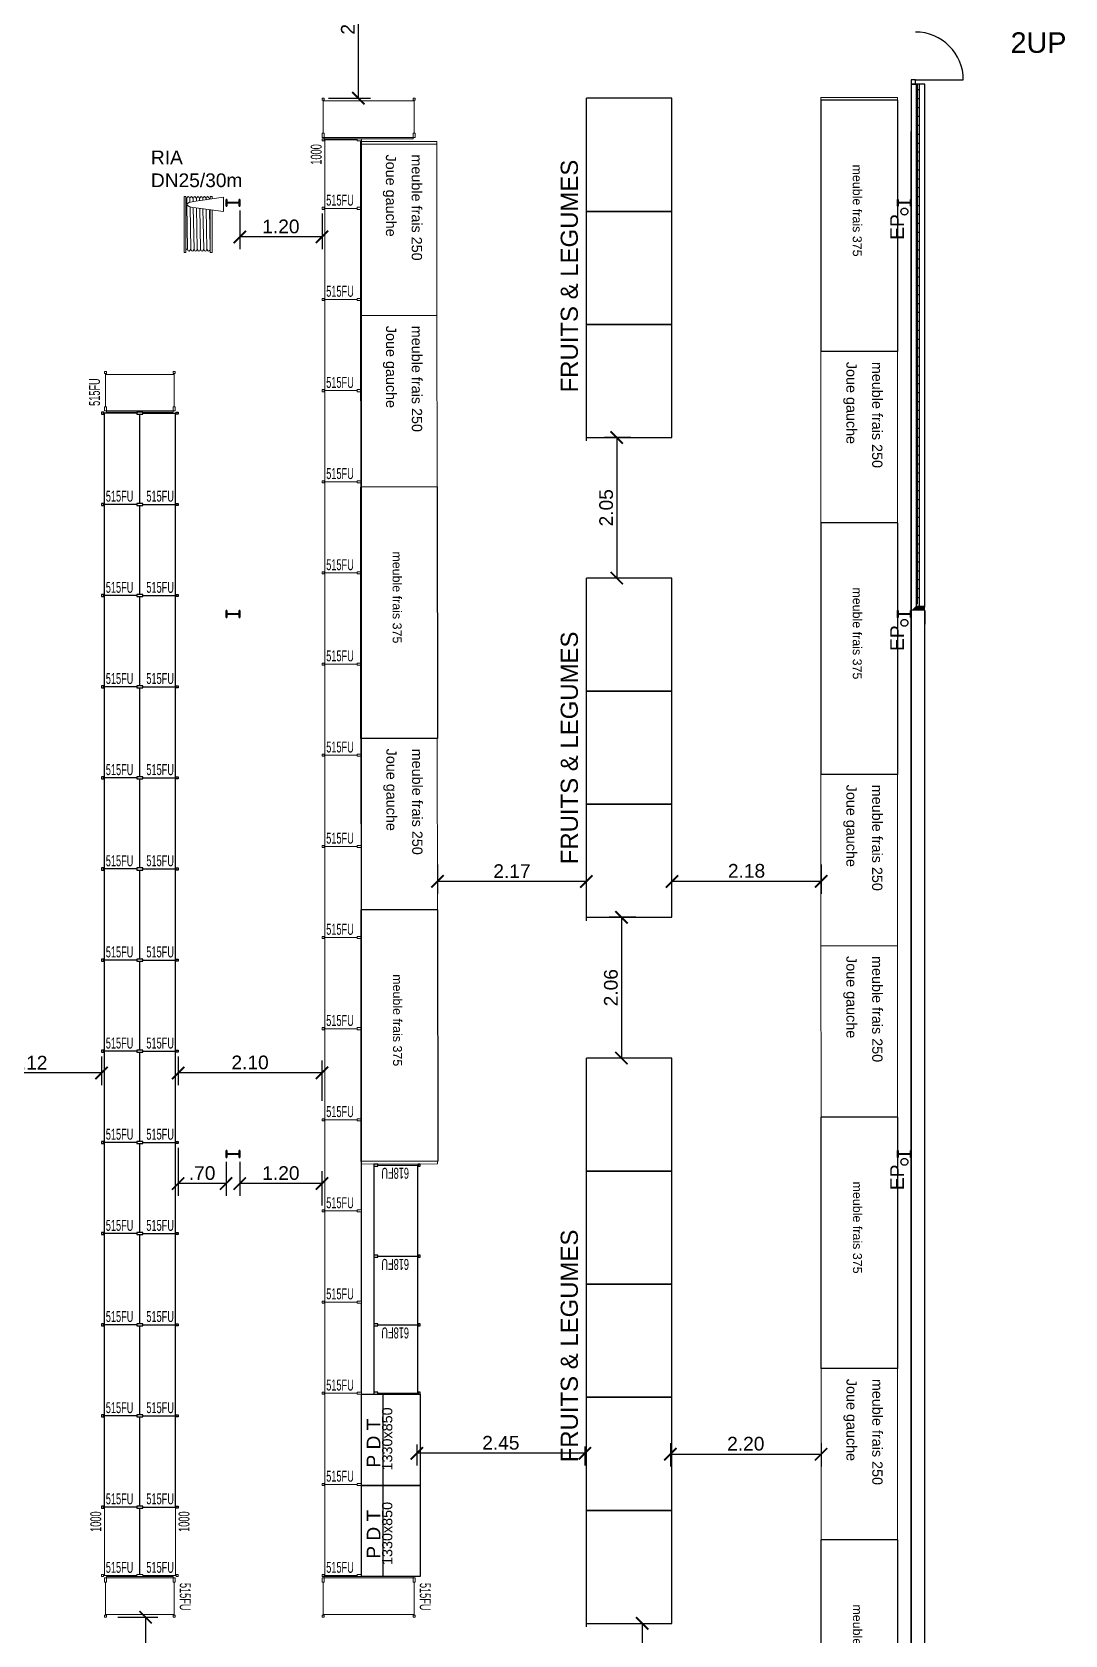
# Model space of a CAD drawing. Header units: millimetres. Extents: x 15590 to 15992, y 1055 to 1132.
# Drawn here: x 15664.67 to 15679.74, y 1081.36 to 1104.75 of the extents above; entities that cross this region are included whole.
import ezdxf
from ezdxf.enums import TextEntityAlignment as Align

# ---------------------------------------------------------------- set-up
doc = ezdxf.new("R2010")
doc.units = ezdxf.units.MM
doc.header["$MEASUREMENT"] = 0
doc.linetypes.add('Tirets', pattern=[0.004586, 0.002822, -0.001764])
doc.layers.get('0').update_dxf_attribs({"lineweight": 9})
for name, color, linetype in [('CAISSES', 7, 'Continuous'), ('DRAUF', 7, 'Continuous'), ('EP', 7, 'Continuous'), ('FAMILLES', 8, 'Continuous'), ('frais', 5, 'Continuous'), ('GOND', 6, 'Continuous'), ('gondole', 6, 'Continuous'), ('Gondoles.VETTI', 7, 'Continuous'), ('murs exterieurs.P', 7, 'Continuous'), ('murs interieurs.P', 7, 'Continuous'), ('structure', 7, 'Continuous')]:
    doc.layers.add(name, color=color, linetype=linetype)
for name, color, linetype, lineweight in [('DM cloison', 7, 'Continuous', 9), ('DM Divers', 7, 'Continuous', 9), ('DM RIA', 7, 'Continuous', 9)]:
    doc.layers.add(name, color=color, linetype=linetype, lineweight=lineweight)
doc.styles.add('Arial Narrow', font='ARIALN.TTF', dxfattribs={"height": 0.3})
doc.styles.add('GENERATED_STYLE_2', font='')
doc.styles.get("Standard").update_dxf_attribs({"font": 'swiss.ttf', "height": 0.2})
doc.styles.get('GENERATED_STYLE_2').set_extended_font_data('Arial Occidental')
doc.dimstyles.get("Standard").update_dxf_attribs({"dimtxt": 0.2, "dimasz": 0.18, "dimexe": 0.18, "dimexo": 0.0625, "dimgap": 0.05, "dimtad": 1, "dimzin": 4, "dimdsep": 46, "dimtxsty": 'Standard', "dimblk": 'ARCHTICK', "dimcen": 0.09, "dimadec": 0, "dimazin": 0, "dimtfac": 1, "dimtofl": 0, "dimtmove": 0, "dimatfit": 3, "dimfxl": 1, "dimtolj": 1, "dimtzin": 0, "dimarcsym": 0})

# ---------------------------------------------------------------- blocks, each defined once
blk = doc.blocks.new('2 UP')
at = {"layer": 'DM Divers', "insert": (66, -204), "char_height": 300, "width": 1121.01, "attachment_point": 2}
blk.add_mtext('{\\fArial|b0|i0|c0|p34;\\C1;IS \\P2UP}', dxfattribs=at)
blk = doc.blocks.new('*U45')
at = {"layer": 'DM RIA', "color": 1, "linetype": 'Continuous'}
for p, q in [((-470, -809), (-470, 11)), ((-443, 11), (-470, 11)), ((-443, 11), (-443, -809)), ((104, 0), (-299, -60)), ((-60, 11), (-86, 11)), ((-86, 11), (-60, 11)), ((-86, 11), (-86, -28)), ((-60, -18), (-60, 11)), ((-60, 11), (-60, -24)), ((104, 0), (104, -209)), ((-431, -22), (-443, -22)), ((-430, -103), (-431, -22)), ((-419, -759), (-430, -113)), ((-383, -74), (-384, -22)), ((-371, -759), (-382, -142)), ((-336, -64), (-337, -22)), ((-337, -22), (-337, -22)), ((-324, -759), (-335, -152)), ((-299, -155), (104, -209)), ((-289, -58), (-290, -22)), ((-277, -759), (-288, -157)), ((-243, -22), (-243, -22)), ((-242, -51), (-243, -22)), ((-230, -761), (-240, -163)), ((-195, -44), (-196, -22)), ((-183, -760), (-193, -169)), ((-148, -38), (-148, -22)), ((-136, -759), (-146, -176)), ((-86, -22), (-101, -22)), ((-101, -31), (-101, -22)), ((-88, -758), (-98, -182)), ((-86, -184), (-86, -809)), ((-60, -187), (-60, -809)), ((-60, -809), (-60, -198)), ((-470, -809), (-443, -809)), ((-443, -809), (-470, -809)), ((-371, -759), (-372, -759)), ((-86, -759), (-89, -759)), ((-86, -809), (-60, -809)), ((-60, -809), (-86, -809))]:
    blk.add_line(p, q, dxfattribs=at)
for centre, major_axis, start_param, end_param in [((-408, -120), (0, 128), 5.586483, 6.979887), ((-361, -120), (0, 128), 5.586483, 6.979887), ((-313, -120), (0, 128), 5.586483, 6.979887), ((-266, -120), (0, 128), 5.586483, 6.979887), ((-219, -120), (0, 128), 5.586483, 6.979887), ((-172, -120), (0, 128), 5.586483, 6.979887), ((-125, -119), (0, 128), 5.586483, 6.979887), ((-260, -108), (-170, 0), 4.940257, 7.626113), ((-392, -641), (-41, -121), 5.930977, 6.635394), ((-397, -661), (2, -128), 5.58648, 6.97989), ((-349, -662), (2, -128), 5.586496, 6.979875), ((-302, -662), (2, -128), 5.586491, 6.97988), ((-255, -663), (2, -128), 5.58648, 6.97989), ((-208, -663), (2, -128), 5.58648, 6.97989), ((-161, -662), (2, -128), 5.586496, 6.979875), ((-114, -661), (2, -128), 5.58648, 6.97989)]:
    blk.add_ellipse(centre, major_axis=major_axis, ratio=0.287901, start_param=start_param, end_param=end_param, dxfattribs=at)
blk = doc.blocks.new('RIA 25 30 m')
at = {"layer": 'DM RIA', "insert": (49, 587), "char_height": 200, "width": 1661.44, "attachment_point": 1}
blk.add_mtext('{\\fArial|b0|i0|c0|p34;\\C1;RIA DN25/30m}', dxfattribs=at)
blk = doc.blocks.new('FRAIS250')
at = {"layer": 'frais', "linetype": 'ByBlock', "lineweight": -2}
for p, q in [((-0.558, 2.5), (-0.558, 0)), ((0.557, 2.5), (-0.558, 2.5)), ((0.557, 0), (0.557, 2.5)), ((-0.558, 0), (0.557, 0)), ((-0.558, 0), (0.557, 0))]:
    blk.add_line(p, q, dxfattribs=at)
at = {"layer": 'frais', "linetype": 'ByBlock', "lineweight": -2, "oblique": -180, "text_generation_flag": 6}
for s, p in [('Joue gauche', (-0.187, 2.351)), ('meuble frais 250', (0.189, 2.351))]:
    blk.add_text(s, height=0.15, rotation=90, dxfattribs=at).set_placement(p)
blk = doc.blocks.new('*U65')
at = {"color": 5, "linetype": 'ByBlock', "lineweight": -2}
for p, q in [((0.04, 1.115), (3.71, 1.115)), ((0.04, 1.115), (0.04, 0)), ((3.71, 1.115), (3.71, 0)), ((3.71, 0), (0.04, 0))]:
    blk.add_line(p, q, dxfattribs=at)
blk.add_text('meuble frais 375', height=0.13, dxfattribs=at).set_placement((0.98, 0.464))
blk = doc.blocks.new('_ArchTick')
at = {"color": 0, "linetype": 'ByBlock', "const_width": 0.15}
blk.add_lwpolyline([(-0.5, -0.5), (0.5, 0.5)], dxfattribs=at)
blk = doc.blocks.new('*D133')
at = {"color": 0, "lineweight": -2, "transparency": 16777216}
for p, q in [((15665.92, 1081.619), (15666.506, 1081.619)), ((15666.326, 1081.619), (15666.326, 1078.226)), ((15666.136, 1078.226), (15666.506, 1078.226))]:
    blk.add_line(p, q, dxfattribs=at)
at = {"layer": 'DEFPOINTS', "color": 0, "transparency": 16777216}
for p in [(15665.858, 1081.619), (15666.074, 1078.226), (15666.326, 1078.226)]:
    blk.add_point(p, dxfattribs=at)
at = {"color": 0, "lineweight": -2, "transparency": 16777216, "xscale": 0.18, "yscale": 0.18, "zscale": 0.18}
for p, rotation in [((15666.326, 1081.619), 90), ((15666.326, 1078.226), 270)]:
    blk.add_blockref('_ArchTick', p, dxfattribs=dict(at, rotation=rotation))
at = {"color": 0, "transparency": 16777216, "insert": (15666.174, 1079.922), "char_height": 0.2, "attachment_point": 5, "rotation": 90}
blk.add_mtext('\\A1;3.39', dxfattribs=at)
blk = doc.blocks.new('JOUE FRAIS')
at = {"layer": 'frais', "linetype": 'ByBlock', "lineweight": -2}
for p, q in [((-0.558, 0.04), (0.557, 0.04)), ((-0.558, 0), (-0.558, 0.04)), ((0.557, 0), (-0.558, 0)), ((0.557, 0.04), (0.557, 0))]:
    blk.add_line(p, q, dxfattribs=at)
blk = doc.blocks.new('A$C25A4076D')
at = {"color": 82}
for p, q in [((0.32, 1.33), (0.32, 2.66)), ((0.32, 0), (0.32, 1.33))]:
    blk.add_line(p, q, dxfattribs=at)
for points in [[(0, 1.33), (0, 2.66), (0.86, 2.66), (0.86, 1.33)], [(0, 0), (0, 1.33), (0.86, 1.33), (0.86, 0)]]:
    blk.add_lwpolyline(points, close=True, dxfattribs=at)
at = {"color": 82, "char_height": 0.09, "width": 1.115, "attachment_point": 2, "rotation": 90}
for s, insert in [(' {\\H1.6667x;\\C7;1330x850\\H0.66666x;\\C82; }', (0.302, 1.991)), (' {\\H2.2222x;\\C256;P D T\\H0.5x;\\C82; }', (0.078, 1.93)), (' {\\H2.2222x;\\C256;P D T\\H0.5x;\\C82; }', (0.078, 0.6)), (' {\\H1.6667x;\\C7;1330x850\\H0.66666x;\\C82; }', (0.302, 0.612))]:
    blk.add_mtext(s, dxfattribs=dict(at, insert=insert))
blk = doc.blocks.new('*D134')
at = {"color": 0, "lineweight": -2, "transparency": 16777216}
for p, q in [((15673.986, 1084.158), (15673.986, 1083.818)), ((15676.186, 1084.158), (15676.186, 1083.818)), ((15673.986, 1083.998), (15676.186, 1083.998))]:
    blk.add_line(p, q, dxfattribs=at)
at = {"layer": 'DEFPOINTS', "color": 0, "transparency": 16777216}
for p in [(15673.986, 1084.221), (15676.186, 1084.221), (15676.186, 1083.998)]:
    blk.add_point(p, dxfattribs=at)
at = {"color": 0, "lineweight": -2, "transparency": 16777216, "xscale": 0.18, "yscale": 0.18, "zscale": 0.18, "rotation": 180}
blk.add_blockref('_ArchTick', (15673.986, 1083.998), dxfattribs=at)
at = {"color": 0, "lineweight": -2, "transparency": 16777216, "xscale": 0.18, "yscale": 0.18, "zscale": 0.18}
blk.add_blockref('_ArchTick', (15676.186, 1083.998), dxfattribs=at)
at = {"color": 0, "transparency": 16777216, "insert": (15675.086, 1084.15), "char_height": 0.2, "attachment_point": 5}
blk.add_mtext('\\A1;2.20', dxfattribs=at)
blk = doc.blocks.new('*D135')
at = {"color": 0, "lineweight": -2, "transparency": 16777216}
for p, q in [((15670.286, 1084.137), (15670.286, 1083.831)), ((15672.736, 1084.108), (15672.736, 1083.831)), ((15672.736, 1084.011), (15670.286, 1084.011))]:
    blk.add_line(p, q, dxfattribs=at)
at = {"layer": 'DEFPOINTS', "color": 0, "transparency": 16777216}
for p in [(15670.286, 1084.199), (15672.736, 1084.171), (15670.286, 1084.011)]:
    blk.add_point(p, dxfattribs=at)
at = {"color": 0, "lineweight": -2, "transparency": 16777216, "xscale": 0.18, "yscale": 0.18, "zscale": 0.18, "rotation": 180}
blk.add_blockref('_ArchTick', (15670.286, 1084.011), dxfattribs=at)
at = {"color": 0, "lineweight": -2, "transparency": 16777216, "xscale": 0.18, "yscale": 0.18, "zscale": 0.18}
blk.add_blockref('_ArchTick', (15672.736, 1084.011), dxfattribs=at)
at = {"color": 0, "transparency": 16777216, "insert": (15671.511, 1084.163), "char_height": 0.2, "attachment_point": 5}
blk.add_mtext('\\A1;2.45', dxfattribs=at)
blk = doc.blocks.new('*D137')
at = {"color": 0, "lineweight": -2, "transparency": 16777216}
for p, q in [((15667.701, 1102.146), (15667.701, 1101.58)), ((15668.901, 1102.1), (15668.901, 1101.58)), ((15668.901, 1101.76), (15667.701, 1101.76))]:
    blk.add_line(p, q, dxfattribs=at)
at = {"layer": 'DEFPOINTS', "color": 0, "transparency": 16777216}
for p in [(15667.701, 1102.208), (15668.901, 1102.162), (15667.701, 1101.76)]:
    blk.add_point(p, dxfattribs=at)
at = {"color": 0, "lineweight": -2, "transparency": 16777216, "xscale": 0.18, "yscale": 0.18, "zscale": 0.18, "rotation": 180}
blk.add_blockref('_ArchTick', (15667.701, 1101.76), dxfattribs=at)
at = {"color": 0, "lineweight": -2, "transparency": 16777216, "xscale": 0.18, "yscale": 0.18, "zscale": 0.18}
blk.add_blockref('_ArchTick', (15668.901, 1101.76), dxfattribs=at)
at = {"color": 0, "transparency": 16777216, "insert": (15668.301, 1101.912), "char_height": 0.2, "attachment_point": 5}
blk.add_mtext('\\A1;1.20', dxfattribs=at)
blk = doc.blocks.new('*D138')
at = {"color": 0, "lineweight": -2, "transparency": 16777216}
for p, q in [((15673.479, 1091.833), (15673.091, 1091.833)), ((15673.271, 1091.833), (15673.271, 1089.778)), ((15673.351, 1089.778), (15673.091, 1089.778))]:
    blk.add_line(p, q, dxfattribs=at)
at = {"layer": 'DEFPOINTS', "color": 0, "transparency": 16777216}
for p in [(15673.541, 1091.833), (15673.271, 1089.778), (15673.414, 1089.778)]:
    blk.add_point(p, dxfattribs=at)
at = {"color": 0, "lineweight": -2, "transparency": 16777216, "xscale": 0.18, "yscale": 0.18, "zscale": 0.18}
for p, rotation in [((15673.271, 1091.833), 90), ((15673.271, 1089.778), 270)]:
    blk.add_blockref('_ArchTick', p, dxfattribs=dict(at, rotation=rotation))
at = {"color": 0, "transparency": 16777216, "insert": (15673.118, 1090.805), "char_height": 0.2, "attachment_point": 5, "rotation": 90}
blk.add_mtext('\\A1;2.06', dxfattribs=at)
blk = doc.blocks.new('A$C366C29EA')
at = {"color": 3}
for p, q in [((-0.05, 0), (-0.05, 1.7)), ((1.2, 0.05), (1.2, 1.7)), ((-0.05, 0.05), (1.2, 0.05))]:
    blk.add_line(p, q, dxfattribs=at)
at = {"layer": 'DRAUF', "color": 3}
blk.add_line((1.2, 1.7), (-0.05, 1.7), dxfattribs=at)
blk = doc.blocks.new('*D139')
at = {"color": 0, "lineweight": -2, "transparency": 16777216}
for p, q in [((15669.754, 1106.183), (15669.251, 1106.183)), ((15669.431, 1106.183), (15669.431, 1103.786)), ((15668.994, 1103.786), (15669.611, 1103.786))]:
    blk.add_line(p, q, dxfattribs=at)
at = {"layer": 'DEFPOINTS', "color": 0, "transparency": 16777216}
for p in [(15669.817, 1106.183), (15668.931, 1103.786), (15669.431, 1103.786)]:
    blk.add_point(p, dxfattribs=at)
at = {"color": 0, "lineweight": -2, "transparency": 16777216, "xscale": 0.18, "yscale": 0.18, "zscale": 0.18}
for p, rotation in [((15669.431, 1106.183), 90), ((15669.431, 1103.786), 270)]:
    blk.add_blockref('_ArchTick', p, dxfattribs=dict(at, rotation=rotation))
at = {"color": 0, "transparency": 16777216, "insert": (15669.279, 1104.984), "char_height": 0.2, "attachment_point": 5, "rotation": 90}
blk.add_mtext('\\A1;2.40', dxfattribs=at)
blk = doc.blocks.new('*D162')
at = {"color": 0, "lineweight": -2, "transparency": 16777216}
for p, q in [((15673.52, 1081.528), (15673.754, 1081.528)), ((15673.574, 1081.528), (15673.574, 1079.428)), ((15672.906, 1079.428), (15673.754, 1079.428))]:
    blk.add_line(p, q, dxfattribs=at)
at = {"layer": 'DEFPOINTS', "color": 0, "transparency": 16777216}
for p in [(15673.457, 1081.528), (15672.843, 1079.428), (15673.574, 1079.428)]:
    blk.add_point(p, dxfattribs=at)
at = {"color": 0, "lineweight": -2, "transparency": 16777216, "xscale": 0.18, "yscale": 0.18, "zscale": 0.18}
for p, rotation in [((15673.574, 1081.528), 90), ((15673.574, 1079.428), 270)]:
    blk.add_blockref('_ArchTick', p, dxfattribs=dict(at, rotation=rotation))
at = {"color": 0, "transparency": 16777216, "insert": (15673.422, 1080.478), "char_height": 0.2, "attachment_point": 5, "rotation": 90}
blk.add_mtext('\\A1;2.10', dxfattribs=at)
blk = doc.blocks.new('*D165')
at = {"color": 0, "lineweight": -2, "transparency": 16777216}
for p, q in [((15673.41, 1098.833), (15673.022, 1098.833)), ((15673.202, 1098.833), (15673.202, 1096.783)), ((15673.282, 1096.783), (15673.022, 1096.783))]:
    blk.add_line(p, q, dxfattribs=at)
at = {"layer": 'DEFPOINTS', "color": 0, "transparency": 16777216}
for p in [(15673.472, 1098.833), (15673.202, 1096.783), (15673.345, 1096.783)]:
    blk.add_point(p, dxfattribs=at)
at = {"color": 0, "lineweight": -2, "transparency": 16777216, "xscale": 0.18, "yscale": 0.18, "zscale": 0.18}
for p, rotation in [((15673.202, 1098.833), 90), ((15673.202, 1096.783), 270)]:
    blk.add_blockref('_ArchTick', p, dxfattribs=dict(at, rotation=rotation))
at = {"color": 0, "transparency": 16777216, "insert": (15673.049, 1097.808), "char_height": 0.2, "attachment_point": 5, "rotation": 90}
blk.add_mtext('\\A1;2.05', dxfattribs=at)
blk = doc.blocks.new('P515X133')
at = {"color": 6}
for points in [[(-0.533, 0.665), (-0.543, 0.665), (-0.543, 0.68), (-0.574, 0.68), (-0.574, 0.65), (-0.543, 0.65), (-0.543, 0.665), (-0.533, 0.665)], [(-0.06, 0.665), (-0.533, 0.665)], [(-0.533, -0.665), (-0.533, 0.665)], [(-0.533, -0.665), (-0.543, -0.665), (-0.543, -0.65), (-0.574, -0.65), (-0.574, -0.68), (-0.543, -0.68), (-0.543, -0.665), (-0.533, -0.665)], [(-0.06, -0.665), (-0.533, -0.665)]]:
    blk.add_lwpolyline(points, dxfattribs=at)
for points in [[(-0.06, 0.65), (0, 0.65), (0, 0.68), (-0.06, 0.68)], [(-0.06, -0.68), (0, -0.68), (0, -0.65), (-0.06, -0.65)]]:
    blk.add_lwpolyline(points, close=True, dxfattribs=at)
at = {"color": 7, "lineweight": 25}
blk.add_lwpolyline([(0, -0.65), (0, 0.65)], dxfattribs=at)
at = {"color": 151, "lineweight": 15, "width": 0.6}
blk.add_text('515FU', height=0.16, dxfattribs=at).set_placement((-0.11, -0.545), align=Align.MIDDLE_RIGHT)
blk = doc.blocks.new('P515X100')
at = {"color": 6}
for points in [[(-0.533, 0.5), (-0.543, 0.5), (-0.543, 0.515), (-0.574, 0.515), (-0.574, 0.485), (-0.543, 0.485), (-0.543, 0.5), (-0.533, 0.5)], [(-0.06, 0.5), (-0.533, 0.5)], [(-0.533, -0.5), (-0.533, 0.5)], [(-0.533, -0.5), (-0.543, -0.5), (-0.543, -0.485), (-0.574, -0.485), (-0.574, -0.515), (-0.543, -0.515), (-0.543, -0.5), (-0.533, -0.5)], [(-0.06, -0.5), (-0.533, -0.5)]]:
    blk.add_lwpolyline(points, dxfattribs=at)
for points in [[(-0.06, 0.485), (0, 0.485), (0, 0.515), (-0.06, 0.515)], [(-0.06, -0.515), (0, -0.515), (0, -0.485), (-0.06, -0.485)]]:
    blk.add_lwpolyline(points, close=True, dxfattribs=at)
at = {"color": 7, "lineweight": 25}
blk.add_lwpolyline([(0, -0.485), (0, 0.485)], dxfattribs=at)
at = {"color": 151, "lineweight": 15, "width": 0.6}
blk.add_text('1000', height=0.16, rotation=90, dxfattribs=at).set_placement((-0.659, 0.436), align=Align.MIDDLE_RIGHT)
blk.add_text('515FU', height=0.16, dxfattribs=at).set_placement((-0.11, -0.38), align=Align.MIDDLE_RIGHT)
blk = doc.blocks.new('TG 515X133')
at = {"color": 6}
for p, q in [((-0.68, 0.02), (-0.68, 0.08)), ((-0.68, 0.08), (-0.65, 0.08)), ((-0.65, 0.02), (-0.68, 0.02)), ((-0.65, 0.08), (-0.65, 0.02)), ((-0.65, 0), (-0.65, 0.02)), ((-0.65, 0.02), (0.65, 0.02)), ((-0.65, 0), (0.65, 0)), ((0.68, 0.08), (0.65, 0.08)), ((0.65, 0.08), (0.65, 0.02)), ((0.65, 0.02), (0.68, 0.02)), ((0.65, 0.02), (0.65, 0)), ((0.68, 0.02), (0.68, 0.08))]:
    blk.add_line(p, q, dxfattribs=at)
for points in [[(-0.665, 0.5535), (-0.665, 0.5635), (-0.65, 0.5635), (-0.65, 0.5935), (-0.68, 0.5935), (-0.68, 0.5635), (-0.665, 0.5635), (-0.665, 0.5535)], [(-0.665, 0.08), (-0.665, 0.5535)], [(-0.665, 0.553), (0.665, 0.553)], [(0.665, 0.5535), (0.665, 0.5635), (0.68, 0.5635), (0.68, 0.5935), (0.65, 0.5935), (0.65, 0.5635), (0.665, 0.5635), (0.665, 0.5535)], [(0.665, 0.08), (0.665, 0.5535)]]:
    blk.add_lwpolyline(points, dxfattribs=at)
blk = doc.blocks.new('*D172')
at = {"color": 0, "lineweight": -2, "transparency": 16777216}
for p, q in [((15663.56, 1089.806), (15663.56, 1089.381)), ((15665.684, 1089.8), (15665.684, 1089.381)), ((15665.684, 1089.561), (15663.56, 1089.561))]:
    blk.add_line(p, q, dxfattribs=at)
at = {"layer": 'DEFPOINTS', "color": 0, "transparency": 16777216}
for p in [(15663.56, 1089.868), (15665.684, 1089.862), (15663.56, 1089.561)]:
    blk.add_point(p, dxfattribs=at)
at = {"color": 0, "lineweight": -2, "transparency": 16777216, "xscale": 0.18, "yscale": 0.18, "zscale": 0.18, "rotation": 180}
blk.add_blockref('_ArchTick', (15663.56, 1089.561), dxfattribs=at)
at = {"color": 0, "lineweight": -2, "transparency": 16777216, "xscale": 0.18, "yscale": 0.18, "zscale": 0.18}
blk.add_blockref('_ArchTick', (15665.684, 1089.561), dxfattribs=at)
at = {"color": 0, "transparency": 16777216, "insert": (15664.622, 1089.711), "char_height": 0.2, "attachment_point": 5}
blk.add_mtext('\\A1;2.12', dxfattribs=at)
blk = doc.blocks.new('*D173')
at = {"color": 0, "lineweight": -2, "transparency": 16777216}
for p, q in [((15666.801, 1089.8), (15666.801, 1089.381)), ((15668.901, 1089.152), (15668.901, 1089.741)), ((15668.901, 1089.561), (15666.801, 1089.561))]:
    blk.add_line(p, q, dxfattribs=at)
at = {"layer": 'DEFPOINTS', "color": 0, "transparency": 16777216}
for p in [(15666.801, 1089.862), (15666.801, 1089.561), (15668.901, 1089.089)]:
    blk.add_point(p, dxfattribs=at)
at = {"color": 0, "lineweight": -2, "transparency": 16777216, "xscale": 0.18, "yscale": 0.18, "zscale": 0.18, "rotation": 180}
blk.add_blockref('_ArchTick', (15666.801, 1089.561), dxfattribs=at)
at = {"color": 0, "lineweight": -2, "transparency": 16777216, "xscale": 0.18, "yscale": 0.18, "zscale": 0.18}
blk.add_blockref('_ArchTick', (15668.901, 1089.561), dxfattribs=at)
at = {"color": 0, "transparency": 16777216, "insert": (15667.851, 1089.713), "char_height": 0.2, "attachment_point": 5}
blk.add_mtext('\\A1;2.10', dxfattribs=at)
blk = doc.blocks.new('*D174')
at = {"color": 0, "lineweight": -2, "transparency": 16777216}
for p, q in [((15670.586, 1092.602), (15670.586, 1092.176)), ((15672.759, 1092.176), (15672.759, 1092.536)), ((15672.759, 1092.356), (15670.586, 1092.356))]:
    blk.add_line(p, q, dxfattribs=at)
at = {"layer": 'DEFPOINTS', "color": 0, "transparency": 16777216}
for p in [(15670.586, 1092.664), (15670.586, 1092.356), (15672.759, 1092.113)]:
    blk.add_point(p, dxfattribs=at)
at = {"color": 0, "lineweight": -2, "transparency": 16777216, "xscale": 0.18, "yscale": 0.18, "zscale": 0.18, "rotation": 180}
blk.add_blockref('_ArchTick', (15670.586, 1092.356), dxfattribs=at)
at = {"color": 0, "lineweight": -2, "transparency": 16777216, "xscale": 0.18, "yscale": 0.18, "zscale": 0.18}
blk.add_blockref('_ArchTick', (15672.759, 1092.356), dxfattribs=at)
at = {"color": 0, "transparency": 16777216, "insert": (15671.673, 1092.506), "char_height": 0.2, "attachment_point": 5}
blk.add_mtext('\\A1;2.17', dxfattribs=at)
blk = doc.blocks.new('*D175')
at = {"color": 0, "lineweight": -2, "transparency": 16777216}
for p, q in [((15674.009, 1092.176), (15674.009, 1092.536)), ((15676.185, 1092.601), (15676.185, 1092.176)), ((15676.185, 1092.356), (15674.009, 1092.356))]:
    blk.add_line(p, q, dxfattribs=at)
at = {"layer": 'DEFPOINTS', "color": 0, "transparency": 16777216}
for p in [(15676.185, 1092.664), (15674.009, 1092.356), (15674.009, 1092.113)]:
    blk.add_point(p, dxfattribs=at)
at = {"color": 0, "lineweight": -2, "transparency": 16777216, "xscale": 0.18, "yscale": 0.18, "zscale": 0.18, "rotation": 180}
blk.add_blockref('_ArchTick', (15674.009, 1092.356), dxfattribs=at)
at = {"color": 0, "lineweight": -2, "transparency": 16777216, "xscale": 0.18, "yscale": 0.18, "zscale": 0.18}
blk.add_blockref('_ArchTick', (15676.185, 1092.356), dxfattribs=at)
at = {"color": 0, "transparency": 16777216, "insert": (15675.097, 1092.509), "char_height": 0.2, "attachment_point": 5}
blk.add_mtext('\\A1;2.18', dxfattribs=at)
blk = doc.blocks.new('*D176')
at = {"color": 0, "lineweight": -2, "transparency": 16777216}
for p, q in [((15667.701, 1088.264), (15667.701, 1087.767)), ((15668.901, 1087.625), (15668.901, 1088.127)), ((15668.901, 1087.947), (15667.701, 1087.947))]:
    blk.add_line(p, q, dxfattribs=at)
at = {"layer": 'DEFPOINTS', "color": 0, "transparency": 16777216}
for p in [(15667.701, 1088.327), (15667.701, 1087.947), (15668.901, 1087.562)]:
    blk.add_point(p, dxfattribs=at)
at = {"color": 0, "lineweight": -2, "transparency": 16777216, "xscale": 0.18, "yscale": 0.18, "zscale": 0.18, "rotation": 180}
blk.add_blockref('_ArchTick', (15667.701, 1087.947), dxfattribs=at)
at = {"color": 0, "lineweight": -2, "transparency": 16777216, "xscale": 0.18, "yscale": 0.18, "zscale": 0.18}
blk.add_blockref('_ArchTick', (15668.901, 1087.947), dxfattribs=at)
at = {"color": 0, "transparency": 16777216, "insert": (15668.301, 1088.099), "char_height": 0.2, "attachment_point": 5}
blk.add_mtext('\\A1;1.20', dxfattribs=at)
blk = doc.blocks.new('*D178')
at = {"color": 0, "lineweight": -2, "transparency": 16777216}
for p, q in [((15666.801, 1088.47), (15666.801, 1087.767)), ((15667.501, 1088.264), (15667.501, 1087.767)), ((15667.501, 1087.947), (15666.801, 1087.947))]:
    blk.add_line(p, q, dxfattribs=at)
at = {"layer": 'DEFPOINTS', "color": 0, "transparency": 16777216}
for p in [(15666.801, 1088.532), (15667.501, 1088.327), (15666.801, 1087.947)]:
    blk.add_point(p, dxfattribs=at)
at = {"color": 0, "lineweight": -2, "transparency": 16777216, "xscale": 0.18, "yscale": 0.18, "zscale": 0.18, "rotation": 180}
blk.add_blockref('_ArchTick', (15666.801, 1087.947), dxfattribs=at)
at = {"color": 0, "lineweight": -2, "transparency": 16777216, "xscale": 0.18, "yscale": 0.18, "zscale": 0.18}
blk.add_blockref('_ArchTick', (15667.501, 1087.947), dxfattribs=at)
at = {"color": 0, "transparency": 16777216, "insert": (15667.151, 1088.099), "char_height": 0.2, "attachment_point": 5}
blk.add_mtext('\\A1;.70', dxfattribs=at)
blk = doc.blocks.new('G515-515FU-1330')
for points in [[(-0.518, 1.345), (-0.528, 1.345), (-0.528, 1.36), (-0.558, 1.36), (-0.558, 1.33), (-0.528, 1.33), (-0.528, 1.345), (-0.518, 1.345)], [(-0.045, 1.345), (-0.518, 1.345)], [(-0.518, 0.015), (-0.518, 1.345)], [(0.045, 1.345), (0.518, 1.345)], [(0.518, 1.345), (0.528, 1.345), (0.528, 1.36), (0.558, 1.36), (0.558, 1.33), (0.528, 1.33), (0.528, 1.345), (0.518, 1.345)], [(0.518, 0.015), (0.518, 1.345)], [(-0.518, 0.015), (-0.528, 0.015), (-0.528, 0.03), (-0.558, 0.03), (-0.558, 0), (-0.528, 0), (-0.528, 0.015), (-0.518, 0.015)], [(-0.045, 0.015), (-0.518, 0.015)], [(0.045, 0.015), (0.518, 0.015)], [(0.518, 0.015), (0.528, 0.015), (0.528, 0.03), (0.558, 0.03), (0.558, 0), (0.528, 0), (0.528, 0.015), (0.518, 0.015)]]:
    blk.add_lwpolyline(points)
for points in [[(-0.045, 1.33), (0.045, 1.33), (0.045, 1.36), (-0.045, 1.36)], [(-0.045, 0), (0.045, 0), (0.045, 0.03), (-0.045, 0.03)]]:
    blk.add_lwpolyline(points, close=True)
at = {"color": 7, "lineweight": 25}
blk.add_lwpolyline([(0, 0.03), (0, 1.33)], dxfattribs=at)
blk.add_lwpolyline([(0, 0.03), (0, 1.33)], dxfattribs=at)
at = {"color": 151, "lineweight": 15, "width": 0.6}
for p in [(-0.095, 0.135), (0.497, 0.135)]:
    blk.add_text('515FU', height=0.16, dxfattribs=at).set_placement(p, align=Align.MIDDLE_RIGHT)
blk = doc.blocks.new('TG 515X100')
at = {"color": 6}
for p, q in [((-0.5, 0.553), (0.5, 0.553)), ((0.5, 0.553), (0.5, 0.08)), ((-0.515, 0.02), (-0.515, 0.08)), ((-0.515, 0.08), (-0.485, 0.08)), ((-0.485, 0.02), (-0.515, 0.02)), ((-0.485, 0.08), (-0.485, 0.02)), ((-0.485, 0), (-0.485, 0.02)), ((-0.485, 0.02), (0.485, 0.02)), ((-0.485, 0), (0.485, 0)), ((0.515, 0.08), (0.485, 0.08)), ((0.485, 0.08), (0.485, 0.02)), ((0.485, 0.02), (0.515, 0.02)), ((0.485, 0.02), (0.485, 0)), ((0.515, 0.02), (0.515, 0.08))]:
    blk.add_line(p, q, dxfattribs=at)
for points in [[(-0.5, 0.553), (-0.5, 0.563), (-0.485, 0.563), (-0.485, 0.593), (-0.515, 0.593), (-0.515, 0.563), (-0.5, 0.563), (-0.5, 0.553)], [(-0.5, 0.08), (-0.5, 0.553)], [(0.5, 0.553), (0.5, 0.563), (0.515, 0.563), (0.515, 0.593), (0.485, 0.593), (0.485, 0.563), (0.5, 0.563), (0.5, 0.553)]]:
    blk.add_lwpolyline(points, dxfattribs=at)
at = {"color": 151, "lineweight": 15, "width": 0.6}
blk.add_text('515FU', height=0.16, rotation=90, dxfattribs=at).set_placement((-0.662, 0.495), align=Align.MIDDLE_RIGHT)
blk = doc.blocks.new('TG 515X133 1')
blk.add_blockref('TG 515X133', (0, 0))
at = {"color": 151, "lineweight": 15, "width": 0.6}
blk.add_text('515FU', height=0.16, rotation=90, dxfattribs=at).set_placement((-0.827, 0.495), align=Align.MIDDLE_RIGHT)
blk = doc.blocks.new('2P515X100')
at = {"color": 6}
for points in [[(-0.519, 1.015), (-0.529, 1.015), (-0.529, 1.03), (-0.558, 1.03), (-0.558, 1), (-0.529, 1), (-0.529, 1.015), (-0.519, 1.015)], [(-0.045, 1.015), (-0.519, 1.015)], [(-0.518, 0.015), (-0.518, 1.015)], [(0.045, 1.015), (0.519, 1.015)], [(0.518, 0.015), (0.518, 1.015)], [(0.519, 1.015), (0.529, 1.015), (0.529, 1.03), (0.558, 1.03), (0.558, 1), (0.529, 1), (0.529, 1.015), (0.519, 1.015)], [(-0.519, 0.015), (-0.529, 0.015), (-0.529, 0.03), (-0.558, 0.03), (-0.558, 0), (-0.529, 0), (-0.529, 0.015), (-0.519, 0.015)], [(-0.045, 0.015), (-0.519, 0.015)], [(0.045, 0.015), (0.519, 0.015)], [(0.519, 0.015), (0.529, 0.015), (0.529, 0.03), (0.558, 0.03), (0.558, 0), (0.529, 0), (0.529, 0.015), (0.519, 0.015)]]:
    blk.add_lwpolyline(points, dxfattribs=at)
for points in [[(-0.045, 1), (0.045, 1), (0.045, 1.03), (-0.045, 1.03)], [(-0.045, 0), (0.045, 0), (0.045, 0.03), (-0.045, 0.03)]]:
    blk.add_lwpolyline(points, close=True, dxfattribs=at)
at = {"color": 6, "lineweight": 25}
blk.add_lwpolyline([(0, 0.03), (0, 1)], dxfattribs=at)
blk.add_lwpolyline([(0, 0.03), (0, 1)], dxfattribs=at)
at = {"color": 151, "lineweight": 15, "width": 0.6}
for p in [(-0.644, 0.951), (0.644, 0.951)]:
    blk.add_text('1000', height=0.16, rotation=90, dxfattribs=at).set_placement(p, align=Align.MIDDLE_RIGHT)
for p in [(-0.095, 0.135), (0.497, 0.135)]:
    blk.add_text('515FU', height=0.16, dxfattribs=at).set_placement(p, align=Align.MIDDLE_RIGHT)
blk = doc.blocks.new('A$C72C830AC')
at = {"layer": 'GOND', "color": 7, "lineweight": 25}
blk.add_lwpolyline([(0, 1.03), (0, 0.03)], dxfattribs=at)
at = {"layer": 'GOND'}
for points in [[(0.06, 1.03), (0, 1.03), (0, 1), (0.06, 1)], [(0.06, 0.03), (0, 0.03), (0, 0), (0.06, 0)]]:
    blk.add_lwpolyline(points, close=True, dxfattribs=at)
for points in [[(0.06, 1.015), (0.636, 1.015)], [(0.636, 1.015), (0.646, 1.015), (0.646, 1), (0.676, 1), (0.676, 1.03), (0.646, 1.03), (0.646, 1.015), (0.636, 1.015)], [(0.636, 1.015), (0.636, 0.015)], [(0.06, 0.015), (0.636, 0.015)], [(0.636, 0.015), (0.646, 0.015), (0.646, 0), (0.676, 0), (0.676, 0.03), (0.646, 0.03), (0.646, 0.015), (0.636, 0.015)]]:
    blk.add_lwpolyline(points, dxfattribs=at)
at = {"color": 151, "lineweight": 15, "width": 0.6}
blk.add_text('618FU', height=0.16, rotation=180, dxfattribs=at).set_placement((0.11, 0.895), align=Align.MIDDLE_RIGHT)
blk = doc.blocks.new('M618FU-1330')
for points in [[(-0.637, 1.345), (-0.647, 1.345), (-0.647, 1.36), (-0.677, 1.36), (-0.677, 1.33), (-0.647, 1.33), (-0.647, 1.345), (-0.637, 1.345)], [(-0.06, 1.345), (-0.637, 1.345)], [(-0.636, 0.015), (-0.636, 1.345)], [(-0.637, 0.015), (-0.647, 0.015), (-0.647, 0.03), (-0.677, 0.03), (-0.677, 0), (-0.647, 0), (-0.647, 0.015), (-0.637, 0.015)], [(-0.06, 0.015), (-0.637, 0.015)]]:
    blk.add_lwpolyline(points)
for points in [[(-0.06, 1.33), (0, 1.33), (0, 1.36), (-0.06, 1.36)], [(-0.06, 0), (0, 0), (0, 0.03), (-0.06, 0.03)]]:
    blk.add_lwpolyline(points, close=True)
at = {"color": 7, "lineweight": 25}
blk.add_lwpolyline([(0, 0.03), (0, 1.33)], dxfattribs=at)
at = {"color": 151, "lineweight": 15, "width": 0.6}
blk.add_text('618FU', height=0.16, dxfattribs=at).set_placement((-0.11, 0.135), align=Align.MIDDLE_RIGHT)

msp = doc.modelspace()

# ---------------------------------------------------------------- hatches: boundary and pattern name
at = {"layer": 'murs exterieurs.P', "linetype": 'Continuous', "ltscale": 1000}
h = msp.add_hatch(dxfattribs=at)
h.set_pattern_fill('ISOLANT_POLYSTYRENE_0005', color=256, scale=0.1, angle=90, style=0, pattern_type=2)
h.set_pattern_definition([(90, (15639.76314, 1074.65998), (-0.13, 8e-18), []), (180, (15639.76314, 1074.65998), (-8e-18, -0.13), [])])
h.paths.add_polyline_path([(15677.621, 1096.428), (15677.621, 1103.99), (15677.571, 1103.99), (15677.571, 1096.378)], flags=0)
msp.add_hatch(color=256, dxfattribs=at).paths.add_polyline_path([(15677.501, 1096.308), (15677.701, 1096.308), (15677.701, 1096.378), (15677.571, 1096.378)], flags=0)

# ---------------------------------------------------------------- linework, layer by layer
at = {"layer": 'EP', "linetype": 'Tirets', "ltscale": 1000}
for centre in [(15677.401, 1102.13), (15677.401, 1096.129), (15677.401, 1088.263)]:
    msp.add_circle(centre, 0.05, dxfattribs=at)
at = {"layer": 'Gondoles.VETTI', "linetype": 'Continuous', "ltscale": 1000}
for p, q in [((15677.501, 1103.3), (15677.501, 1076.7)), ((15677.501, 1076.7), (15677.501, 1103.3))]:
    msp.add_line(p, q, dxfattribs=at)
at = {"layer": 'murs exterieurs.P', "linetype": 'Continuous', "ltscale": 1000}
for p, q in [((15677.561, 1104.05), (15677.501, 1104.05)), ((15677.501, 1104.05), (15677.501, 1103.99)), ((15677.501, 1103.99), (15677.561, 1103.99)), ((15677.561, 1103.99), (15677.561, 1104.05)), ((15677.561, 1104.05), (15678.261, 1104.05)), ((15677.621, 1103.99), (15677.571, 1103.99)), ((15677.701, 1103.99), (15677.621, 1103.99)), ((15677.621, 1096.374), (15677.621, 1103.99))]:
    msp.add_line(p, q, dxfattribs=at)
at = {"layer": 'murs exterieurs.P', "color": 31, "linetype": 'Continuous', "lineweight": 25, "ltscale": 1000}
for q in [(15677.501, 1103.99), (15677.571, 1096.378)]:
    msp.add_line((15677.571, 1103.99), q, dxfattribs=at)
at = {"layer": 'murs exterieurs.P', "color": 31, "linetype": 'Continuous', "lineweight": 25, "ltscale": 1000, "flags": 128}
msp.add_lwpolyline([(15677.501, 1103.99), (15677.501, 1096.308)], dxfattribs=at)
at = {"layer": 'murs exterieurs.P', "linetype": 'Continuous', "ltscale": 1000, "flags": 128}
for points in [[(15677.701, 1096.359), (15677.701, 1103.99)], [(15677.501, 1096.308), (15677.501, 1070.51)], [(15677.701, 1070.51), (15677.701, 1096.308)]]:
    msp.add_lwpolyline(points, dxfattribs=at)
at = {"layer": 'murs exterieurs.P', "linetype": 'Continuous', "ltscale": 1000}
msp.add_arc((15677.561, 1104.05), 0.7, 0, 90, dxfattribs=at)
msp.add_point((15677.501, 1096.308), dxfattribs=at)
at = {"layer": 'murs interieurs.P', "linetype": 'Continuous', "ltscale": 1000, "flags": 128}
msp.add_lwpolyline([(15677.701, 1096.308), (15677.701, 1096.108)], dxfattribs=at)
at = {"layer": 'structure', "color": 160, "linetype": 'Continuous', "lineweight": 35, "ltscale": 1000}
for p, q in [((15667.51, 1102.308), (15667.501, 1102.308)), ((15667.501, 1102.308), (15667.501, 1102.208)), ((15667.501, 1102.208), (15667.51, 1102.208)), ((15667.51, 1102.267), (15667.51, 1102.308)), ((15667.51, 1102.208), (15667.51, 1102.25)), ((15667.687, 1102.261), (15667.515, 1102.261)), ((15667.515, 1102.256), (15667.687, 1102.256)), ((15667.701, 1102.308), (15667.693, 1102.308)), ((15667.693, 1102.308), (15667.693, 1102.267)), ((15667.693, 1102.25), (15667.693, 1102.208)), ((15667.693, 1102.208), (15667.701, 1102.208)), ((15667.701, 1102.208), (15667.701, 1102.308)), ((15677.309, 1102.308), (15677.301, 1102.308)), ((15677.301, 1102.308), (15677.301, 1102.208)), ((15677.301, 1102.208), (15677.309, 1102.208)), ((15677.309, 1102.267), (15677.309, 1102.308)), ((15677.309, 1102.208), (15677.309, 1102.25)), ((15677.487, 1102.261), (15677.315, 1102.261)), ((15677.315, 1102.256), (15677.487, 1102.256)), ((15677.501, 1102.308), (15677.492, 1102.308)), ((15677.492, 1102.308), (15677.492, 1102.267)), ((15677.492, 1102.25), (15677.492, 1102.208)), ((15677.492, 1102.208), (15677.501, 1102.208)), ((15677.501, 1102.208), (15677.501, 1102.308)), ((15667.51, 1096.308), (15667.501, 1096.308)), ((15667.501, 1096.308), (15667.501, 1096.208)), ((15667.51, 1096.266), (15667.51, 1096.308)), ((15667.51, 1096.208), (15667.51, 1096.249)), ((15667.687, 1096.26), (15667.515, 1096.26)), ((15667.515, 1096.255), (15667.687, 1096.255)), ((15667.701, 1096.308), (15667.693, 1096.308)), ((15667.693, 1096.308), (15667.693, 1096.266)), ((15667.693, 1096.249), (15667.693, 1096.208)), ((15667.701, 1096.208), (15667.701, 1096.308)), ((15677.309, 1096.308), (15677.301, 1096.308)), ((15677.301, 1096.308), (15677.301, 1096.208)), ((15677.309, 1096.266), (15677.309, 1096.308)), ((15677.309, 1096.208), (15677.309, 1096.249)), ((15677.487, 1096.26), (15677.315, 1096.26)), ((15677.315, 1096.255), (15677.487, 1096.255)), ((15677.501, 1096.308), (15677.492, 1096.308)), ((15677.492, 1096.308), (15677.492, 1096.266)), ((15677.492, 1096.249), (15677.492, 1096.208)), ((15677.501, 1096.208), (15677.501, 1096.308)), ((15667.501, 1096.208), (15667.51, 1096.208)), ((15667.693, 1096.208), (15667.701, 1096.208)), ((15677.301, 1096.208), (15677.309, 1096.208)), ((15677.492, 1096.208), (15677.501, 1096.208)), ((15667.51, 1088.427), (15667.501, 1088.427)), ((15667.501, 1088.427), (15667.501, 1088.327)), ((15667.501, 1088.327), (15667.51, 1088.327)), ((15667.51, 1088.385), (15667.51, 1088.427)), ((15667.51, 1088.327), (15667.51, 1088.368)), ((15667.687, 1088.38), (15667.515, 1088.38)), ((15667.515, 1088.374), (15667.687, 1088.374)), ((15667.701, 1088.427), (15667.693, 1088.427)), ((15667.693, 1088.427), (15667.693, 1088.385)), ((15667.693, 1088.368), (15667.693, 1088.327)), ((15667.693, 1088.327), (15667.701, 1088.327)), ((15667.701, 1088.327), (15667.701, 1088.427)), ((15677.309, 1088.427), (15677.301, 1088.427)), ((15677.301, 1088.427), (15677.301, 1088.327)), ((15677.301, 1088.327), (15677.309, 1088.327)), ((15677.309, 1088.385), (15677.309, 1088.427)), ((15677.309, 1088.327), (15677.309, 1088.368)), ((15677.487, 1088.38), (15677.315, 1088.38)), ((15677.315, 1088.374), (15677.487, 1088.374)), ((15677.501, 1088.427), (15677.492, 1088.427)), ((15677.492, 1088.427), (15677.492, 1088.385)), ((15677.492, 1088.368), (15677.492, 1088.327)), ((15677.492, 1088.327), (15677.501, 1088.327)), ((15677.501, 1088.327), (15677.501, 1088.427))]:
    msp.add_line(p, q, dxfattribs=at)
for centre, start, end in [((15667.515, 1102.267), 180, 270), ((15667.515, 1102.25), 90, 180), ((15667.687, 1102.267), 270, 0), ((15667.687, 1102.25), 0, 90), ((15677.315, 1102.267), 180, 270), ((15677.315, 1102.25), 90, 180), ((15677.487, 1102.267), 270, 0), ((15677.487, 1102.25), 0, 90), ((15667.515, 1096.266), 180, 270), ((15667.515, 1096.249), 90, 180), ((15667.687, 1096.266), 270, 0), ((15667.687, 1096.249), 0, 90), ((15677.315, 1096.266), 180, 270), ((15677.315, 1096.249), 90, 180), ((15677.487, 1096.266), 270, 0), ((15677.487, 1096.249), 0, 90), ((15667.515, 1088.385), 180, 270), ((15667.515, 1088.368), 90, 180), ((15667.687, 1088.385), 270, 0), ((15667.687, 1088.368), 0, 90), ((15677.315, 1088.385), 180, 270), ((15677.315, 1088.368), 90, 180), ((15677.487, 1088.385), 270, 0), ((15677.487, 1088.368), 0, 90)]:
    msp.add_arc(centre, 0.0056, start, end, dxfattribs=at)

# ---------------------------------------------------------------- block references
for name, p in [('TG 515X133', (15669.581, 1103.192)), ('P515X100', (15669.475, 1102.677)), ('P515X133', (15669.475, 1101.512)), ('P515X133', (15669.475, 1100.182)), ('TG 515X100', (15666.243, 1099.202)), ('P515X133', (15669.475, 1098.852)), ('P515X133', (15669.475, 1097.522)), ('P515X133', (15669.475, 1096.192)), ('P515X133', (15669.475, 1094.862)), ('P515X133', (15669.475, 1093.532)), ('P515X133', (15669.475, 1092.202)), ('P515X133', (15669.475, 1090.872)), ('P515X133', (15669.475, 1089.542)), ('P515X133', (15669.475, 1088.212)), ('P515X133', (15669.475, 1086.882)), ('P515X133', (15669.475, 1085.552)), ('P515X133', (15669.475, 1084.222)), ('P515X133', (15669.475, 1082.892)), ('2P515X100', (15666.243, 1082.212))]:
    msp.add_blockref(name, p)
at = {"rotation": 180}
for name, p in [('TG 515X100', (15666.243, 1082.212)), ('TG 515X133 1', (15669.581, 1082.212))]:
    msp.add_blockref(name, p, dxfattribs=at)
at = {"layer": 'CAISSES'}
msp.add_blockref('A$C25A4076D', (15669.475, 1082.212), dxfattribs=at)
at = {"layer": 'DM cloison', "xscale": 0.001, "yscale": 0.001, "zscale": 0.001}
for name, p in [('2 UP', (15679.293, 1105.45)), ('RIA 25 30 m', (15666.355, 1102.433)), ('*U45', (15667.357, 1102.341))]:
    msp.add_blockref(name, p, dxfattribs=at)
at = {"layer": 'DM cloison'}
for name, p, rotation in [('JOUE FRAIS', (15676.741, 1103.756), 0.001867389880046792), ('FRAIS250', (15670.022, 1100.612), 0.04487595289141397), ('JOUE FRAIS', (15670.021, 1103.112), 0.001867389880046792), ('FRAIS250', (15670.024, 1098.112), 0.04487595289141397), ('FRAIS250', (15670.029, 1091.942), 0.04487595289141397), ('FRAIS250', (15676.743, 1088.916), 0.04487595289141397), ('JOUE FRAIS', (15670.032, 1088.232), 0.04462098660886425)]:
    msp.add_blockref(name, p, dxfattribs=dict(at, rotation=rotation))
for p in [(15676.741, 1097.586), (15676.741, 1091.416), (15676.743, 1082.746)]:
    msp.add_blockref('FRAIS250', p, dxfattribs=at)
at = {"layer": 'DRAUF', "color": 3}
for p in [(15672.809, 1102.083), (15672.809, 1100.433), (15672.809, 1098.783), (15672.809, 1095.083), (15672.809, 1093.433), (15672.809, 1091.783), (15672.809, 1088.078), (15672.809, 1086.428), (15672.809, 1084.778), (15672.809, 1083.128), (15672.809, 1081.478)]:
    msp.add_blockref('A$C366C29EA', p, dxfattribs=at)
at = {"layer": 'FAMILLES', "color": 5}
for p in [(15669.658, 1085.872), (15669.658, 1084.872)]:
    msp.add_blockref('A$C72C830AC', p, dxfattribs=at)
at = {"layer": 'frais'}
for p, rotation in [((15676.184, 1103.796), 269.9999999999999), ((15669.467, 1098.151), 270.0440373994606), ((15676.184, 1097.626), 269.9999999999999), ((15669.472, 1091.981), 270.0440373994606), ((15676.186, 1088.956), 269.9999999999999), ((15676.186, 1082.786), 269.9999999999999)]:
    msp.add_blockref('*U65', p, dxfattribs=dict(at, rotation=rotation))
at = {"layer": 'gondole'}
for p in [(15666.243, 1097.842), (15666.243, 1096.512), (15666.243, 1095.182), (15666.243, 1093.852), (15666.243, 1092.522), (15666.243, 1091.192), (15666.243, 1089.862), (15666.243, 1088.532), (15666.243, 1087.202), (15666.243, 1085.872), (15666.243, 1084.542), (15666.243, 1083.212)]:
    msp.add_blockref('G515-515FU-1330', p, dxfattribs=at)
at = {"layer": 'gondole', "rotation": 180}
msp.add_blockref('M618FU-1330', (15669.658, 1088.232), dxfattribs=at)

# ---------------------------------------------------------------- texts
at = {"char_height": 0.25, "width": 186.5934, "attachment_point": 2, "rotation": 90, "style": 'Arial Narrow'}
for insert in [(15672.385, 1101.189), (15672.385, 1094.304), (15672.385, 1085.577)]:
    msp.add_mtext('{\\fArial|b0|i0|c0|p34;\\C3;FRUITS & LEGUMES}', dxfattribs=dict(at, insert=insert))
at = {"layer": 'EP', "linetype": 'Continuous', "char_height": 0.2, "attachment_point": 5, "rotation": 90, "style": 'GENERATED_STYLE_2'}
for insert in [(15677.294, 1101.905), (15677.294, 1095.905), (15677.294, 1088.038)]:
    msp.add_mtext('{EP}', dxfattribs=dict(at, insert=insert))

# ---------------------------------------------------------------- dimensions: what is measured, and where the dimension line sits
for base, p1, p2, picture, middle in [((15669.431, 1103.786), (15669.817, 1106.183), (15668.931, 1103.786), '*D139', (15669.279, 1104.984)), ((15673.202, 1096.783), (15673.472, 1098.833), (15673.345, 1096.783), '*D165', (15673.049, 1097.808)), ((15673.2712, 1089.7776), (15673.5411, 1091.8328), (15673.4139, 1089.7776), '*D138', (15673.1184, 1090.8052)), ((15666.326, 1078.226), (15665.858, 1081.619), (15666.074, 1078.226), '*D133', (15666.174, 1079.922)), ((15673.574, 1079.428), (15673.457, 1081.528), (15672.843, 1079.428), '*D162', (15673.422, 1080.478))]:
    dim = msp.add_linear_dim(base=base, p1=p1, p2=p2, angle=90, dimstyle='Standard')
    dim.commit()
    dim.dimension.update_dxf_attribs({"geometry": picture, "text_midpoint": middle})
for base, p1, p2, picture, middle in [((15667.701, 1101.76), (15668.901, 1102.162), (15667.701, 1102.208), '*D137', (15668.301, 1101.912)), ((15670.586, 1092.356), (15672.759, 1092.113), (15670.586, 1092.664), '*D174', (15671.673, 1092.506)), ((15674.009, 1092.356), (15676.185, 1092.664), (15674.009, 1092.113), '*D175', (15675.097, 1092.509)), ((15663.56, 1089.561), (15665.684, 1089.862), (15663.56, 1089.868), '*D172', (15664.622, 1089.711)), ((15666.801, 1089.561), (15668.901, 1089.089), (15666.801, 1089.862), '*D173', (15667.851, 1089.713)), ((15666.801, 1087.947), (15667.501, 1088.327), (15666.801, 1088.532), '*D178', (15667.151, 1088.099)), ((15667.701, 1087.947), (15668.901, 1087.562), (15667.701, 1088.327), '*D176', (15668.301, 1088.099)), ((15670.286, 1084.011), (15672.736, 1084.171), (15670.286, 1084.199), '*D135', (15671.511, 1084.163)), ((15676.186, 1083.998), (15673.986, 1084.221), (15676.186, 1084.221), '*D134', (15675.086, 1084.15))]:
    dim = msp.add_linear_dim(base=base, p1=p1, p2=p2, dimstyle='Standard')
    dim.commit()
    dim.dimension.update_dxf_attribs({"geometry": picture, "text_midpoint": middle})

doc.saveas('drawing.dxf')
